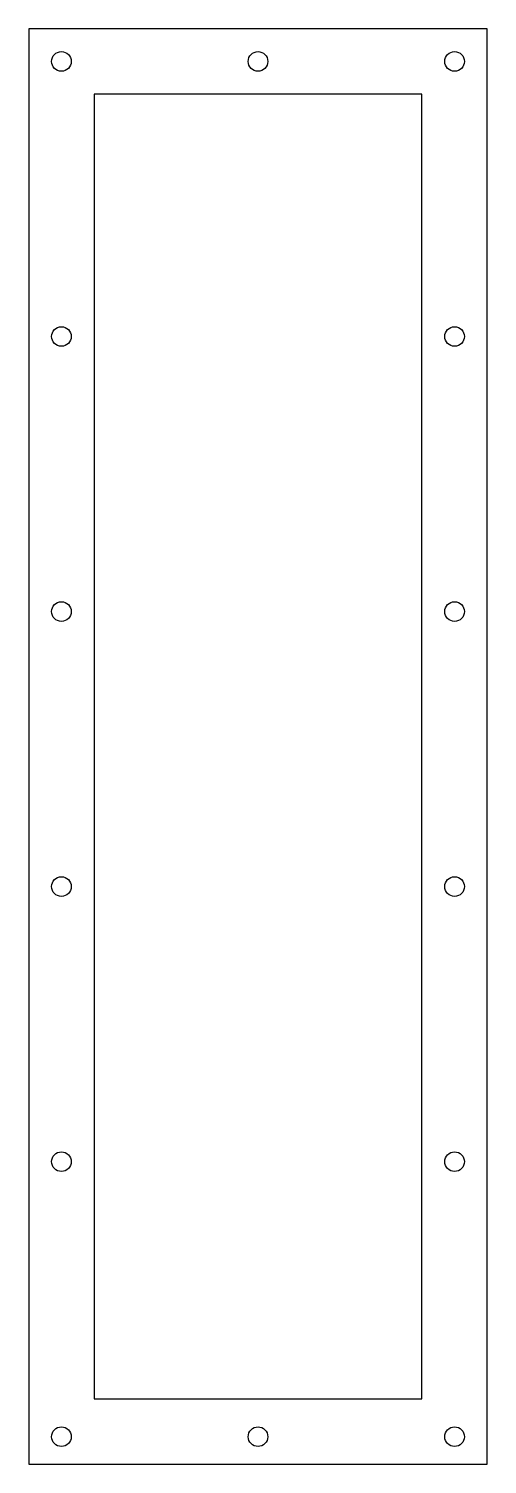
# Model space of a CAD drawing. Header units: millimetres. Extents: x -105 to 105, y -329 to 329.
import ezdxf

# ---------------------------------------------------------------- set-up
doc = ezdxf.new("R2010")
doc.units = ezdxf.units.MM

msp = doc.modelspace()

# ---------------------------------------------------------------- linework, layer by layer
at = {"color": 7, "linetype": 'Continuous', "lineweight": 25}
for centre in [(-90, 313.82), (0, 313.82), (90, 313.82), (-90, 187.82), (90, 187.82), (-90, 61.82), (90, 61.82), (-90, -64.18), (90, -64.18), (-90, -190.18), (90, -190.18), (-90, -316.18), (0, -316.18), (90, -316.18)]:
    msp.add_circle(centre, 4.5, dxfattribs=at)
at = {"layer": 'HEALED_HOLE'}
msp.add_lwpolyline([(-75, -298.82), (75, -298.82), (75, 298.82), (-75, 298.82)], close=True, dxfattribs=at)
at = {"layer": 'OuterContour'}
msp.add_lwpolyline([(105, -328.82), (105, 328.82), (-105, 328.82), (-105, -328.82)], close=True, dxfattribs=at)

doc.saveas('drawing.dxf')
